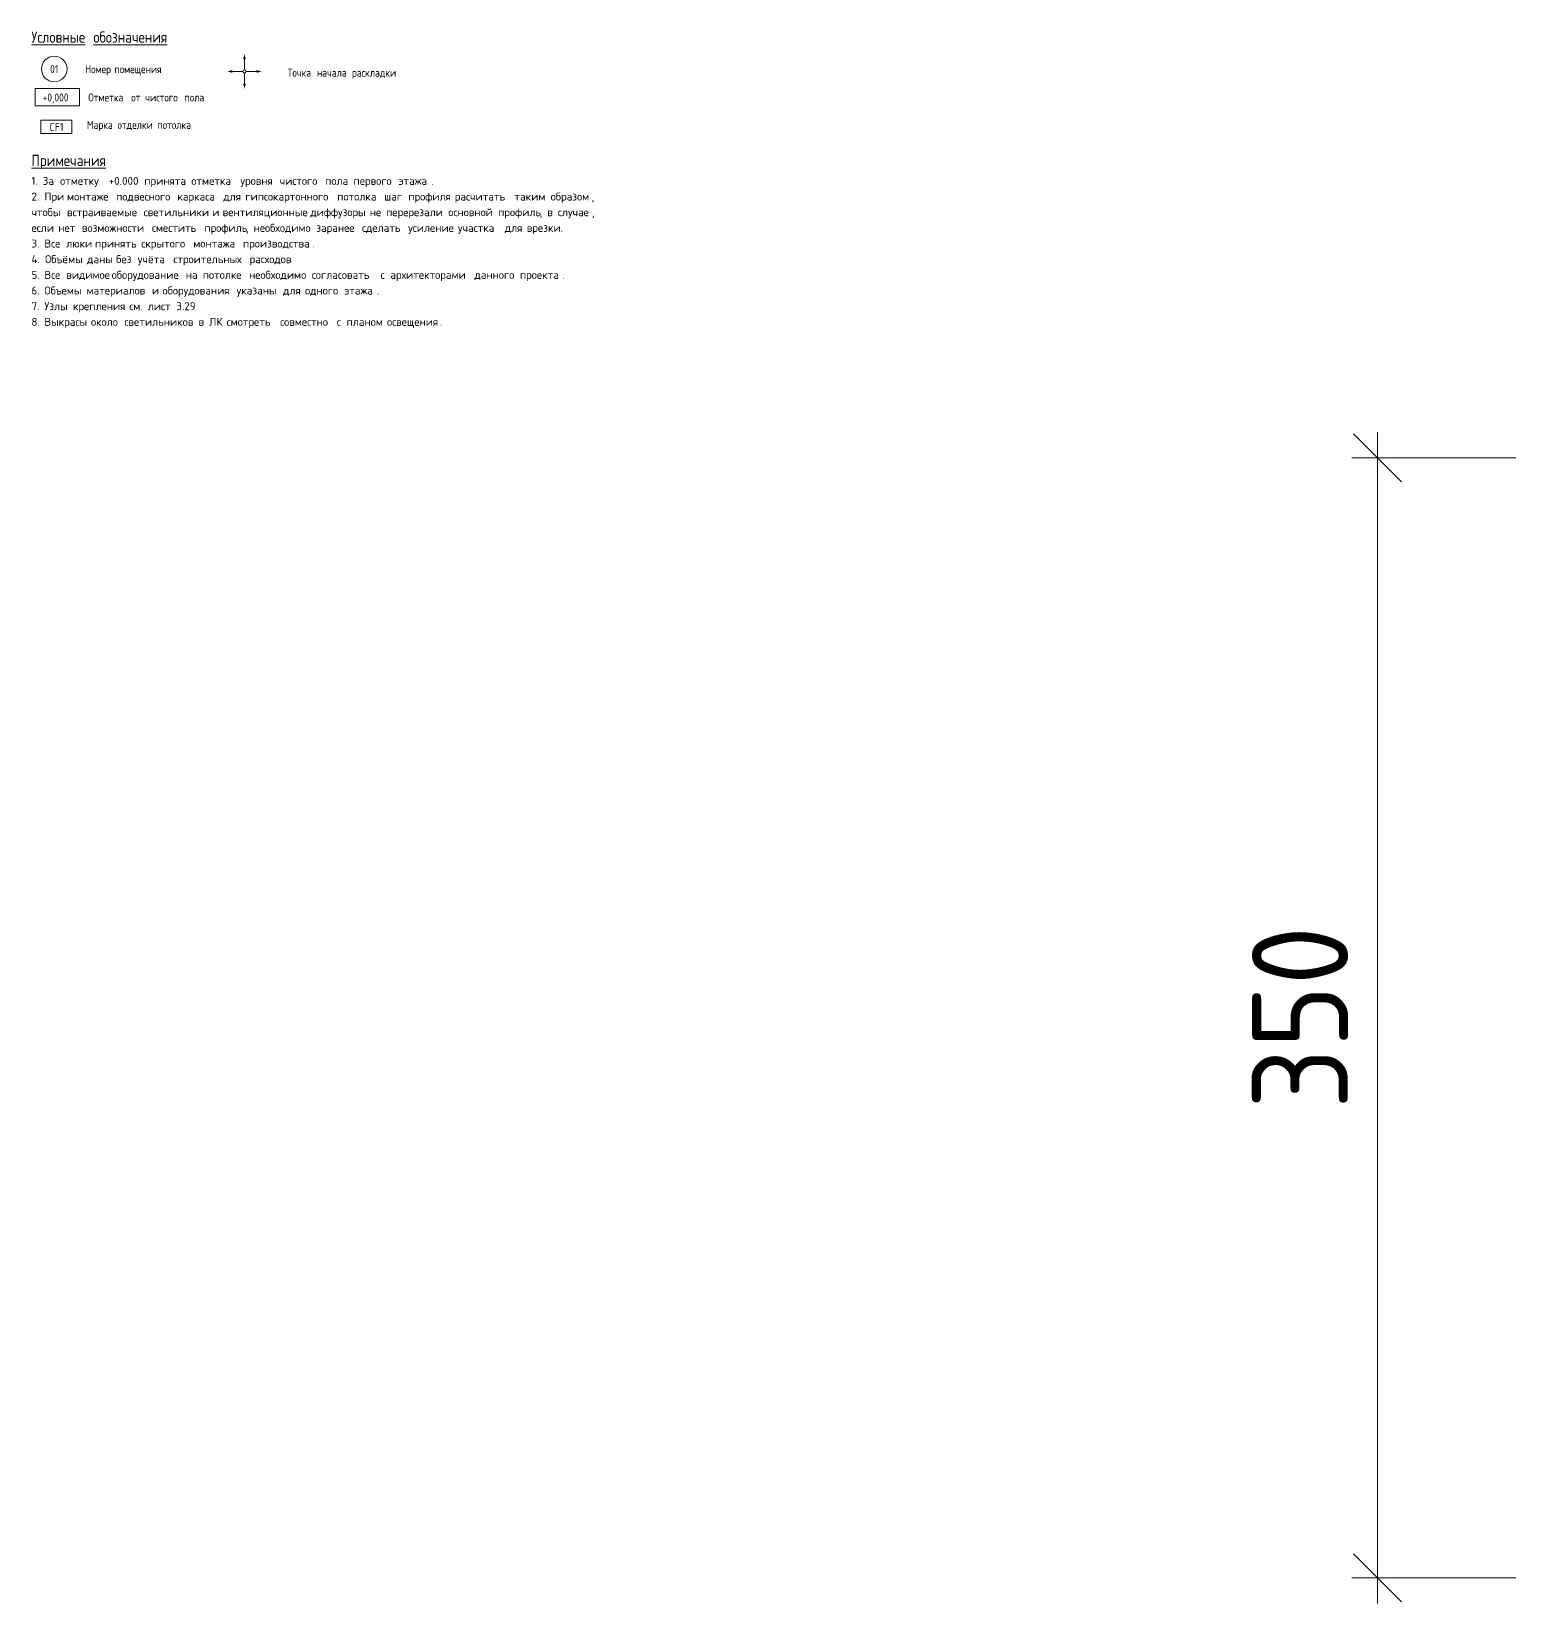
# Model space of a CAD drawing. Header units: millimetres. Extents: x 35146 to 234858, y -8553 to 29000.
# Drawn here: x 232705.3 to 233167.1, y 2524.8 to 3016 of the extents above; entities that cross this region are included whole.
import ezdxf

# ---------------------------------------------------------------- set-up
doc = ezdxf.new("R2010")
doc.units = ezdxf.units.MM
for name, color, linetype, lineweight in [('A-ANNO-DIMS', 7, 'Continuous', 9), ('A-ANNO-DIMS-10', 7, 'Continuous', 9), ('A-DETL', 7, 'Continuous', 9), ('G-ANNO-TEXT', 7, 'Continuous', 9)]:
    doc.layers.add(name, color=color, linetype=linetype, lineweight=lineweight)
doc.layers.add('A-DETL-GENF-1', color=1, linetype='Continuous', lineweight=9, true_color=0xff0000)
doc.styles.add('GOST Common_4', font='GOST_Common.ttf', dxfattribs={"width": 0.9, "height": 3.5})
doc.styles.add('GOST Common_5', font='GOST_Common.ttf', dxfattribs={"width": 0.9, "height": 2.5})
doc.styles.add('ISOCPEUR_3', font='isocpeur.ttf', dxfattribs={"width": 0.9, "height": 2.5})
doc.styles.add('ISOCPEUR_4', font='isocpeur.ttf', dxfattribs={"height": 2.5})
doc.styles.add('ISOCPEUR_5', font='isocpeur.ttf', dxfattribs={"width": 0.9, "height": 30})
doc.dimstyles.new('ISO-3_0', dxfattribs={"dimscale": 304.8, "dimtxt": 29.879435, "dimasz": 0.049213, "dimexe": 0.026247, "dimexo": 0, "dimgap": 0, "dimtad": 1, "dimdec": 0, "dimrnd": 10, "dimzin": 0, "dimdsep": 46, "dimtxsty": 'ISOCPEUR_5', "dimblk1": 'OBLIQUE', "dimblk2": 'OBLIQUE', "dimsah": 1, "dimcen": 0.09, "dimdle": 0.026247, "dimazin": 0, "dimtfac": 1, "dimtdec": 4, "dimtix": 1, "dimtmove": 0, "dimatfit": 3, "dimfxl": 1, "dimtvp": 1, "dimtolj": 1, "dimtzin": 0, "dimarcsym": 2})

# ---------------------------------------------------------------- blocks, each defined once
blk = doc.blocks.new('DIMBLOCK101-Выкрас на потолке около светильника ЛК')
at = {"layer": 'A-ANNO-DIMS-10', "lineweight": 20}
for p, q in [((233125.81, 2882.81), (233118.31, 2890.31)), ((233125.81, 2882.81), (233133.31, 2875.31)), ((233125.81, 2532.81), (233118.31, 2540.31)), ((233125.81, 2532.81), (233133.31, 2525.31))]:
    blk.add_line(p, q, dxfattribs=at)
at = {"layer": 'A-ANNO-DIMS-10'}
for p, q in [((233125.81, 2524.81), (233125.81, 2890.81)), ((233519.03, 2882.81), (233117.81, 2882.81)), ((233125.81, 2882.81), (233519.03, 2882.81)), ((233539.03, 2532.81), (233117.81, 2532.81)), ((233125.81, 2532.81), (233539.03, 2532.81))]:
    blk.add_line(p, q, dxfattribs=at)
at = {"layer": 'A-ANNO-DIMS-10', "color": 0, "insert": (233086.62, 2679.37), "char_height": 30, "width": 68.263, "attachment_point": 1, "rotation": 90, "line_spacing_factor": 1.149209, "style": 'ISOCPEUR_5'}
blk.add_mtext('350', dxfattribs=at)
blk = doc.blocks.new('_Oblique')
at = {"color": 0, "linetype": 'ByBlock', "lineweight": -2}
blk.add_line((-0.5, -0.5), (0.5, 0.5), dxfattribs=at)

msp = doc.modelspace()

# ---------------------------------------------------------------- hatches: boundary and pattern name
at = {"layer": 'A-DETL-GENF-1'}
for points in [[(232771.48, 3007.34), (232772.32, 3007.34), (232771.9, 3008.91)], [(232768.11, 3003.13), (232768.11, 3003.97), (232766.54, 3003.55)], [(232775.69, 3003.13), (232777.25, 3003.55), (232775.69, 3003.97)], [(232771.9, 2998.19), (232772.32, 2999.76), (232771.48, 2999.76)]]:
    msp.add_hatch(color=256, dxfattribs=at).paths.add_polyline_path(points)

# ---------------------------------------------------------------- linework, layer by layer
at = {"layer": 'A-DETL'}
for p, q in [((232771.9, 3004.05), (232771.9, 3007.34)), ((232771.4, 3003.55), (232768.11, 3003.55)), ((232771.9, 3003.05), (232771.9, 2999.76)), ((232772.4, 3003.55), (232775.69, 3003.55)), ((232706.55, 2998.25), (232720.35, 2998.25)), ((232706.55, 2992.75), (232706.55, 2998.25)), ((232720.35, 2998.25), (232720.35, 2992.75)), ((232706.55, 2992.75), (232720.35, 2992.75)), ((232708.31, 2988.32), (232717.94, 2988.32)), ((232708.31, 2984.19), (232708.31, 2988.32)), ((232717.94, 2988.32), (232717.94, 2984.19)), ((232717.94, 2984.19), (232708.31, 2984.19))]:
    msp.add_line(p, q, dxfattribs=at)
for centre, radius in [((232712.47, 3004.31), 4), ((232771.9, 3003.55), 0.5)]:
    msp.add_circle(centre, radius, dxfattribs=at)

# ---------------------------------------------------------------- texts
at = {"layer": 'G-ANNO-TEXT', "attachment_point": 1}
for s, insert, char_height, width, style in [('\\LУсловные', (232705.34, 3016.02), 3.5, 22.1506, 'GOST Common_4'), ('\\L\\fGOST Common|b0|i0|c204|p34|;\\W.9;\\L ', (232723.62, 3016.02), 3.5, 1.2987, 'GOST Common_4'), ('\\Lобозначения', (232724.69, 3016.02), 3.5, 30.1595, 'GOST Common_4'), ('01', (232711.16, 3005.5), 2.5, 3.319, 'GOST Common_5'), ('Номер', (232722.1, 3005.5), 2.5, 10.1734, 'GOST Common_5'), ('\\fGOST Common|b0|i0|c204|p34|;\\W.9; ', (232730.49, 3005.5), 2.5, 0.938, 'GOST Common_5'), ('помещения', (232731.27, 3005.5), 2.5, 18.543, 'GOST Common_5'), ('Точка', (232785.35, 3004.4), 2.5, 10.1734, 'GOST Common_5'), ('\\fGOST Common|b0|i0|c204|p34|;\\W.9; ', (232793.75, 3004.4), 2.5, 0.938, 'GOST Common_5'), ('начала', (232794.52, 3004.4), 2.5, 12.338, 'GOST Common_5'), ('\\fGOST Common|b0|i0|c204|p34|;\\W.9; ', (232804.7, 3004.4), 2.5, 0.938, 'GOST Common_5'), ('раскладки', (232805.47, 3004.4), 2.5, 17.6772, 'GOST Common_5'), ('+0,000', (232708.85, 2996.67), 2.5, 10.6785, 'GOST Common_5'), ('Отметка', (232723.11, 2996.67), 2.5, 15.2962, 'GOST Common_5'), ('\\fGOST Common|b0|i0|c204|p34|;\\W.9; ', (232735.74, 2996.67), 2.5, 0.938, 'GOST Common_5'), ('\\fGOST Common|b0|i0|c204|p34|;\\W.9; ', (232740.14, 2996.67), 2.5, 0.938, 'GOST Common_5'), ('\\fGOST Common|b0|i0|c204|p34|;\\W.9; ', (232752.34, 2996.67), 2.5, 0.938, 'GOST Common_5'), ('\\fGOST Common|b0|i0|c204|p34|;\\W.9; ', (232759.73, 2996.67), 2.5, 0.938, 'GOST Common_5'), ('от', (232736.51, 2996.67), 2.5, 4.4013, 'GOST Common_5'), ('чистого', (232740.91, 2996.67), 2.5, 13.8532, 'GOST Common_5'), ('пола', (232753.12, 2996.67), 2.5, 8.0089, 'GOST Common_5'), ('CF1', (232711.01, 2987.45), 2.5, 5.2671, 'ISOCPEUR_3'), ('Марка', (232722.64, 2988.09), 2.5, 10.6785, 'GOST Common_5'), ('\\fGOST Common|b0|i0|c204|p34|;\\W.9; ', (232731.45, 2988.09), 2.5, 0.938, 'GOST Common_5'), ('отделки', (232732.22, 2988.09), 2.5, 14.1418, 'GOST Common_5'), ('\\fGOST Common|b0|i0|c204|p34|;\\W.9; ', (232743.89, 2988.09), 2.5, 0.938, 'GOST Common_5'), ('потолка', (232744.66, 2988.09), 2.5, 14.3582, 'GOST Common_5'), ('\\LПримечания', (232705.34, 2977.47), 3.5, 28.4278, 'GOST Common_4'), ('1. ', (232705.34, 2970.6), 2.5, 4.2489, 'ISOCPEUR_4'), ('За', (232708.85, 2970.6), 2.5, 4.73, 'ISOCPEUR_4'), ('\\fISOCPEUR|b0|i0|c204|p34|; ', (232712.75, 2970.6), 2.5, 1.8439, 'ISOCPEUR_4'), ('отметку', (232714.27, 2970.6), 2.5, 16.5148, 'ISOCPEUR_4'), (' +0.000 ', (232727.9, 2970.6), 2.5, 15.3924, 'ISOCPEUR_4'), ('принята', (232740.6, 2970.6), 2.5, 15.9536, 'ISOCPEUR_4'), ('\\fISOCPEUR|b0|i0|c204|p34|; ', (232753.76, 2970.6), 2.5, 1.8439, 'ISOCPEUR_4'), ('отметка', (232755.28, 2970.6), 2.5, 16.7553, 'ISOCPEUR_4'), ('\\fISOCPEUR|b0|i0|c204|p34|; ', (232769.11, 2970.6), 2.5, 1.8439, 'ISOCPEUR_4'), ('уровня', (232770.63, 2970.6), 2.5, 12.9873, 'ISOCPEUR_4'), ('\\fISOCPEUR|b0|i0|c204|p34|; ', (232781.34, 2970.6), 2.5, 1.8439, 'ISOCPEUR_4'), ('чистого', (232782.87, 2970.6), 2.5, 15.3924, 'ISOCPEUR_4'), ('\\fISOCPEUR|b0|i0|c204|p34|; ', (232795.57, 2970.6), 2.5, 1.8439, 'ISOCPEUR_4'), ('пола', (232797.09, 2970.6), 2.5, 8.8987, 'ISOCPEUR_4'), ('\\fISOCPEUR|b0|i0|c204|p34|; ', (232804.43, 2970.6), 2.5, 1.8439, 'ISOCPEUR_4'), ('первого', (232805.95, 2970.6), 2.5, 15.1519, 'ISOCPEUR_4'), ('\\fISOCPEUR|b0|i0|c204|p34|; ', (232818.45, 2970.6), 2.5, 1.8439, 'ISOCPEUR_4'), ('этажа', (232819.97, 2970.6), 2.5, 12.4262, 'ISOCPEUR_4'), ('\\fISOCPEUR|b0|i0|c204|p34|;.', (232830.23, 2970.6), 2.5, 0.8819, 'ISOCPEUR_4'), ('2. ', (232705.34, 2965.7), 2.5, 4.8903, 'ISOCPEUR_4'), ('При', (232709.38, 2965.7), 2.5, 6.7342, 'ISOCPEUR_4'), ('\\fISOCPEUR|b0|i0|c204|p34|; ', (232714.93, 2965.7), 2.5, 1.8439, 'ISOCPEUR_4'), ('монтаже', (232716.46, 2965.7), 2.5, 16.7553, 'ISOCPEUR_4'), ('\\fISOCPEUR|b0|i0|c204|p34|; ', (232730.28, 2965.7), 2.5, 1.8439, 'ISOCPEUR_4'), ('подвесного', (232731.8, 2965.7), 2.5, 21.3249, 'ISOCPEUR_4'), ('\\fISOCPEUR|b0|i0|c204|p34|; ', (232749.4, 2965.7), 2.5, 1.8439, 'ISOCPEUR_4'), ('каркаса', (232750.92, 2965.7), 2.5, 15.5527, 'ISOCPEUR_4'), ('\\fISOCPEUR|b0|i0|c204|p34|; ', (232763.75, 2965.7), 2.5, 1.8439, 'ISOCPEUR_4'), ('для', (232765.27, 2965.7), 2.5, 6.4937, 'ISOCPEUR_4'), ('\\fISOCPEUR|b0|i0|c204|p34|; ', (232770.63, 2965.7), 2.5, 1.8439, 'ISOCPEUR_4'), ('гипсокартонного', (232772.15, 2965.7), 2.5, 32.9494, 'ISOCPEUR_4'), ('\\fISOCPEUR|b0|i0|c204|p34|; ', (232799.34, 2965.7), 2.5, 1.8439, 'ISOCPEUR_4'), ('потолка', (232800.86, 2965.7), 2.5, 15.9536, 'ISOCPEUR_4'), ('\\fISOCPEUR|b0|i0|c204|p34|; ', (232814.02, 2965.7), 2.5, 1.8439, 'ISOCPEUR_4'), ('шаг', (232815.54, 2965.7), 2.5, 7.2954, 'ISOCPEUR_4'), ('\\fISOCPEUR|b0|i0|c204|p34|; ', (232821.56, 2965.7), 2.5, 1.8439, 'ISOCPEUR_4'), ('профиля', (232823.08, 2965.7), 2.5, 15.7131, 'ISOCPEUR_4'), ('\\fISOCPEUR|b0|i0|c204|p34|; ', (232836.05, 2965.7), 2.5, 1.8439, 'ISOCPEUR_4'), ('расчитать', (232837.57, 2965.7), 2.5, 20.7637, 'ISOCPEUR_4'), ('\\fISOCPEUR|b0|i0|c204|p34|; ', (232854.7, 2965.7), 2.5, 1.8439, 'ISOCPEUR_4'), ('таким', (232856.22, 2965.7), 2.5, 11.865, 'ISOCPEUR_4'), ('\\fISOCPEUR|b0|i0|c204|p34|; ', (232866.01, 2965.7), 2.5, 1.8439, 'ISOCPEUR_4'), ('образом', (232867.53, 2965.7), 2.5, 15.4726, 'ISOCPEUR_4'), (',  ', (232880.3, 2965.7), 2.5, 4.73, 'ISOCPEUR_4'), ('чтобы', (232705.34, 2960.81), 2.5, 11.6245, 'ISOCPEUR_4'), ('\\fISOCPEUR|b0|i0|c204|p34|; ', (232714.93, 2960.81), 2.5, 1.8439, 'ISOCPEUR_4'), ('встраиваемые', (232716.46, 2960.81), 2.5, 27.1772, 'ISOCPEUR_4'), ('\\fISOCPEUR|b0|i0|c204|p34|; ', (232738.88, 2960.81), 2.5, 1.8439, 'ISOCPEUR_4'), ('светильники', (232740.4, 2960.81), 2.5, 24.0506, 'ISOCPEUR_4'), ('\\fISOCPEUR|b0|i0|c204|p34|; ', (232760.24, 2960.81), 2.5, 1.8439, 'ISOCPEUR_4'), ('\\fISOCPEUR|b0|i0|c204|p34|;и', (232761.77, 2960.81), 2.5, 2.1646, 'ISOCPEUR_4'), ('\\fISOCPEUR|b0|i0|c204|p34|; ', (232763.55, 2960.81), 2.5, 1.8439, 'ISOCPEUR_4'), ('вентиляционные', (232765.07, 2960.81), 2.5, 31.346, 'ISOCPEUR_4'), ('\\fISOCPEUR|b0|i0|c204|p34|; ', (232790.94, 2960.81), 2.5, 1.8439, 'ISOCPEUR_4'), ('диффузоры', (232792.46, 2960.81), 2.5, 20.6835, 'ISOCPEUR_4'), ('\\fISOCPEUR|b0|i0|c204|p34|; ', (232809.52, 2960.81), 2.5, 1.8439, 'ISOCPEUR_4'), ('не', (232811.04, 2960.81), 2.5, 4.3291, 'ISOCPEUR_4'), ('\\fISOCPEUR|b0|i0|c204|p34|; ', (232814.62, 2960.81), 2.5, 1.8439, 'ISOCPEUR_4'), ('перерезали', (232816.14, 2960.81), 2.5, 21.7257, 'ISOCPEUR_4'), ('\\fISOCPEUR|b0|i0|c204|p34|; ', (232834.06, 2960.81), 2.5, 1.8439, 'ISOCPEUR_4'), ('основной', (232835.58, 2960.81), 2.5, 16.9958, 'ISOCPEUR_4'), ('\\fISOCPEUR|b0|i0|c204|p34|; ', (232849.61, 2960.81), 2.5, 1.8439, 'ISOCPEUR_4'), ('профиль', (232851.13, 2960.81), 2.5, 15.7131, 'ISOCPEUR_4'), (', ', (232864.09, 2960.81), 2.5, 2.8861, 'ISOCPEUR_4'), ('\\fISOCPEUR|b0|i0|c204|p34|;в', (232866.47, 2960.81), 2.5, 2.1646, 'ISOCPEUR_4'), ('\\fISOCPEUR|b0|i0|c204|p34|; ', (232868.26, 2960.81), 2.5, 1.8439, 'ISOCPEUR_4'), ('случае', (232869.78, 2960.81), 2.5, 12.9072, 'ISOCPEUR_4'), (', ', (232880.43, 2960.81), 2.5, 2.8861, 'ISOCPEUR_4'), ('если', (232705.34, 2955.91), 2.5, 8.3376, 'ISOCPEUR_4'), ('\\fISOCPEUR|b0|i0|c204|p34|; ', (232712.22, 2955.91), 2.5, 1.8439, 'ISOCPEUR_4'), ('нет', (232713.74, 2955.91), 2.5, 7.0549, 'ISOCPEUR_4'), ('\\fISOCPEUR|b0|i0|c204|p34|; ', (232719.56, 2955.91), 2.5, 1.8439, 'ISOCPEUR_4'), ('возможности', (232721.09, 2955.91), 2.5, 24.692, 'ISOCPEUR_4'), ('\\fISOCPEUR|b0|i0|c204|p34|; ', (232741.46, 2955.91), 2.5, 1.8439, 'ISOCPEUR_4'), ('сместить', (232742.98, 2955.91), 2.5, 18.038, 'ISOCPEUR_4'), ('\\fISOCPEUR|b0|i0|c204|p34|; ', (232757.86, 2955.91), 2.5, 1.8439, 'ISOCPEUR_4'), ('профиль', (232759.38, 2955.91), 2.5, 15.7131, 'ISOCPEUR_4'), (', ', (232772.35, 2955.91), 2.5, 2.8861, 'ISOCPEUR_4'), ('необходимо', (232774.73, 2955.91), 2.5, 21.8861, 'ISOCPEUR_4'), ('\\fISOCPEUR|b0|i0|c204|p34|; ', (232792.79, 2955.91), 2.5, 1.8439, 'ISOCPEUR_4'), ('заранее', (232794.31, 2955.91), 2.5, 15.4726, 'ISOCPEUR_4'), ('\\fISOCPEUR|b0|i0|c204|p34|; ', (232807.08, 2955.91), 2.5, 1.8439, 'ISOCPEUR_4'), ('сделать', (232808.6, 2955.91), 2.5, 15.6329, 'ISOCPEUR_4'), ('\\fISOCPEUR|b0|i0|c204|p34|; ', (232821.5, 2955.91), 2.5, 1.8439, 'ISOCPEUR_4'), ('усиление', (232823.02, 2955.91), 2.5, 16.9958, 'ISOCPEUR_4'), ('\\fISOCPEUR|b0|i0|c204|p34|; ', (232837.04, 2955.91), 2.5, 1.8439, 'ISOCPEUR_4'), ('участка', (232838.56, 2955.91), 2.5, 15.8734, 'ISOCPEUR_4'), ('\\fISOCPEUR|b0|i0|c204|p34|; ', (232851.66, 2955.91), 2.5, 1.8439, 'ISOCPEUR_4'), ('для', (232853.18, 2955.91), 2.5, 6.4937, 'ISOCPEUR_4'), ('\\fISOCPEUR|b0|i0|c204|p34|; ', (232858.54, 2955.91), 2.5, 1.8439, 'ISOCPEUR_4'), ('врезки', (232860.06, 2955.91), 2.5, 12.827, 'ISOCPEUR_4'), ('\\fISOCPEUR|b0|i0|c204|p34|;.', (232870.64, 2955.91), 2.5, 0.8819, 'ISOCPEUR_4'), ('3. ', (232705.34, 2951.02), 2.5, 4.8903, 'ISOCPEUR_4'), ('Все', (232709.38, 2951.02), 2.5, 6.4135, 'ISOCPEUR_4'), ('\\fISOCPEUR|b0|i0|c204|p34|; ', (232714.67, 2951.02), 2.5, 1.8439, 'ISOCPEUR_4'), ('люки', (232716.19, 2951.02), 2.5, 9.0591, 'ISOCPEUR_4'), ('\\fISOCPEUR|b0|i0|c204|p34|; ', (232723.67, 2951.02), 2.5, 1.8439, 'ISOCPEUR_4'), ('принять', (232725.19, 2951.02), 2.5, 15.7131, 'ISOCPEUR_4'), ('\\fISOCPEUR|b0|i0|c204|p34|; ', (232738.15, 2951.02), 2.5, 1.8439, 'ISOCPEUR_4'), ('скрытого', (232739.67, 2951.02), 2.5, 17.7975, 'ISOCPEUR_4'), ('\\fISOCPEUR|b0|i0|c204|p34|; ', (232754.36, 2951.02), 2.5, 1.8439, 'ISOCPEUR_4'), ('монтажа', (232755.88, 2951.02), 2.5, 16.9958, 'ISOCPEUR_4'), ('\\fISOCPEUR|b0|i0|c204|p34|; ', (232769.9, 2951.02), 2.5, 1.8439, 'ISOCPEUR_4'), ('производства', (232771.42, 2951.02), 2.5, 26.2954, 'ISOCPEUR_4'), ('\\fISOCPEUR|b0|i0|c204|p34|;.', (232793.12, 2951.02), 2.5, 0.8819, 'ISOCPEUR_4'), ('4. ', (232705.34, 2946.13), 2.5, 5.1308, 'ISOCPEUR_4'), ('Объёмы', (232709.58, 2946.13), 2.5, 14.1097, 'ISOCPEUR_4'), ('\\fISOCPEUR|b0|i0|c204|p34|; ', (232721.22, 2946.13), 2.5, 1.8439, 'ISOCPEUR_4'), ('даны', (232722.74, 2946.13), 2.5, 9.1392, 'ISOCPEUR_4'), ('\\fISOCPEUR|b0|i0|c204|p34|; ', (232730.28, 2946.13), 2.5, 1.8439, 'ISOCPEUR_4'), ('без', (232731.8, 2946.13), 2.5, 6.3333, 'ISOCPEUR_4'), ('\\fISOCPEUR|b0|i0|c204|p34|; ', (232737.03, 2946.13), 2.5, 1.8439, 'ISOCPEUR_4'), ('учёта', (232738.55, 2946.13), 2.5, 11.6245, 'ISOCPEUR_4'), ('\\fISOCPEUR|b0|i0|c204|p34|; ', (232748.14, 2946.13), 2.5, 1.8439, 'ISOCPEUR_4'), ('строительных', (232749.66, 2946.13), 2.5, 27.0169, 'ISOCPEUR_4'), ('\\fISOCPEUR|b0|i0|c204|p34|; ', (232771.95, 2946.13), 2.5, 1.8439, 'ISOCPEUR_4'), ('расходов', (232773.47, 2946.13), 2.5, 17.2363, 'ISOCPEUR_4'), ('5. ', (232705.34, 2941.23), 2.5, 4.8903, 'ISOCPEUR_4'), ('Все', (232709.38, 2941.23), 2.5, 6.4135, 'ISOCPEUR_4'), ('\\fISOCPEUR|b0|i0|c204|p34|; ', (232714.67, 2941.23), 2.5, 1.8439, 'ISOCPEUR_4'), ('видимое', (232716.19, 2941.23), 2.5, 15.3924, 'ISOCPEUR_4'), ('\\fISOCPEUR|b0|i0|c204|p34|; ', (232728.89, 2941.23), 2.5, 1.8439, 'ISOCPEUR_4'), ('оборудование', (232730.41, 2941.23), 2.5, 26.2152, 'ISOCPEUR_4'), ('\\fISOCPEUR|b0|i0|c204|p34|; ', (232752.04, 2941.23), 2.5, 1.8439, 'ISOCPEUR_4'), ('на', (232753.56, 2941.23), 2.5, 4.5696, 'ISOCPEUR_4'), ('\\fISOCPEUR|b0|i0|c204|p34|; ', (232757.33, 2941.23), 2.5, 1.8439, 'ISOCPEUR_4'), ('потолке', (232758.86, 2941.23), 2.5, 15.7131, 'ISOCPEUR_4'), ('\\fISOCPEUR|b0|i0|c204|p34|; ', (232771.82, 2941.23), 2.5, 1.8439, 'ISOCPEUR_4'), ('необходимо', (232773.34, 2941.23), 2.5, 21.8861, 'ISOCPEUR_4'), ('\\fISOCPEUR|b0|i0|c204|p34|; ', (232791.4, 2941.23), 2.5, 1.8439, 'ISOCPEUR_4'), ('согласовать', (232792.92, 2941.23), 2.5, 24.211, 'ISOCPEUR_4'), ('\\fISOCPEUR|b0|i0|c204|p34|; ', (232812.9, 2941.23), 2.5, 1.8439, 'ISOCPEUR_4'), ('\\fISOCPEUR|b0|i0|c204|p34|;с', (232814.42, 2941.23), 2.5, 1.8439, 'ISOCPEUR_4'), ('\\fISOCPEUR|b0|i0|c204|p34|; ', (232815.94, 2941.23), 2.5, 1.8439, 'ISOCPEUR_4'), ('архитекторами', (232817.46, 2941.23), 2.5, 29.9831, 'ISOCPEUR_4'), ('\\fISOCPEUR|b0|i0|c204|p34|; ', (232842.2, 2941.23), 2.5, 1.8439, 'ISOCPEUR_4'), ('данного', (232843.72, 2941.23), 2.5, 15.3924, 'ISOCPEUR_4'), ('\\fISOCPEUR|b0|i0|c204|p34|; ', (232856.42, 2941.23), 2.5, 1.8439, 'ISOCPEUR_4'), ('проекта', (232857.94, 2941.23), 2.5, 15.9536, 'ISOCPEUR_4'), ('\\fISOCPEUR|b0|i0|c204|p34|;.', (232871.1, 2941.23), 2.5, 0.8819, 'ISOCPEUR_4'), ('6. ', (232705.34, 2936.34), 2.5, 4.8903, 'ISOCPEUR_4'), ('Объемы', (232709.38, 2936.34), 2.5, 14.1097, 'ISOCPEUR_4'), ('\\fISOCPEUR|b0|i0|c204|p34|; ', (232721.02, 2936.34), 2.5, 1.8439, 'ISOCPEUR_4'), ('материалов', (232722.54, 2936.34), 2.5, 22.9283, 'ISOCPEUR_4'), ('\\fISOCPEUR|b0|i0|c204|p34|; ', (232741.46, 2936.34), 2.5, 1.8439, 'ISOCPEUR_4'), ('\\fISOCPEUR|b0|i0|c204|p34|;и', (232742.98, 2936.34), 2.5, 2.1646, 'ISOCPEUR_4'), ('\\fISOCPEUR|b0|i0|c204|p34|; ', (232744.77, 2936.34), 2.5, 1.8439, 'ISOCPEUR_4'), ('оборудования', (232746.29, 2936.34), 2.5, 26.2152, 'ISOCPEUR_4'), ('\\fISOCPEUR|b0|i0|c204|p34|; ', (232767.92, 2936.34), 2.5, 1.8439, 'ISOCPEUR_4'), ('указаны', (232769.44, 2936.34), 2.5, 15.7131, 'ISOCPEUR_4'), ('\\fISOCPEUR|b0|i0|c204|p34|; ', (232782.4, 2936.34), 2.5, 1.8439, 'ISOCPEUR_4'), ('для', (232783.92, 2936.34), 2.5, 6.4937, 'ISOCPEUR_4'), ('\\fISOCPEUR|b0|i0|c204|p34|; ', (232789.28, 2936.34), 2.5, 1.8439, 'ISOCPEUR_4'), ('одного', (232790.8, 2936.34), 2.5, 12.9873, 'ISOCPEUR_4'), ('\\fISOCPEUR|b0|i0|c204|p34|; ', (232801.52, 2936.34), 2.5, 1.8439, 'ISOCPEUR_4'), ('этажа', (232803.04, 2936.34), 2.5, 12.4262, 'ISOCPEUR_4'), ('\\fISOCPEUR|b0|i0|c204|p34|;.', (232813.29, 2936.34), 2.5, 0.8819, 'ISOCPEUR_4'), ('7. ', (232705.34, 2931.44), 2.5, 4.8903, 'ISOCPEUR_4'), ('Узлы', (232709.38, 2931.44), 2.5, 8.9789, 'ISOCPEUR_4'), ('\\fISOCPEUR|b0|i0|c204|p34|; ', (232716.79, 2931.44), 2.5, 1.8439, 'ISOCPEUR_4'), ('крепления', (232718.31, 2931.44), 2.5, 19.481, 'ISOCPEUR_4'), ('\\fISOCPEUR|b0|i0|c204|p34|; ', (232734.38, 2931.44), 2.5, 1.8439, 'ISOCPEUR_4'), ('см', (232735.9, 2931.44), 2.5, 4.2489, 'ISOCPEUR_4'), ('. ', (232739.41, 2931.44), 2.5, 2.7257, 'ISOCPEUR_4'), ('лист', (232741.66, 2931.44), 2.5, 8.8987, 'ISOCPEUR_4'), (' 3.29', (232749, 2931.44), 2.5, 9.2194, 'ISOCPEUR_4'), ('8. ', (232705.34, 2926.55), 2.5, 4.8903, 'ISOCPEUR_4'), ('Выкрасы', (232709.38, 2926.55), 2.5, 15.7932, 'ISOCPEUR_4'), ('\\fISOCPEUR|b0|i0|c204|p34|; ', (232722.41, 2926.55), 2.5, 1.8439, 'ISOCPEUR_4'), ('около', (232723.93, 2926.55), 2.5, 10.8228, 'ISOCPEUR_4'), ('\\fISOCPEUR|b0|i0|c204|p34|; ', (232732.86, 2926.55), 2.5, 1.8439, 'ISOCPEUR_4'), ('светильников', (232734.38, 2926.55), 2.5, 26.2152, 'ISOCPEUR_4'), ('\\fISOCPEUR|b0|i0|c204|p34|; ', (232756.01, 2926.55), 2.5, 1.8439, 'ISOCPEUR_4'), ('\\fISOCPEUR|b0|i0|c204|p34|;в', (232757.53, 2926.55), 2.5, 2.1646, 'ISOCPEUR_4'), ('\\fISOCPEUR|b0|i0|c204|p34|; ', (232759.32, 2926.55), 2.5, 1.8439, 'ISOCPEUR_4'), ('ЛК', (232760.84, 2926.55), 2.5, 4.8101, 'ISOCPEUR_4'), ('\\fISOCPEUR|b0|i0|c204|p34|; ', (232764.81, 2926.55), 2.5, 1.8439, 'ISOCPEUR_4'), ('смотреть', (232766.33, 2926.55), 2.5, 18.3586, 'ISOCPEUR_4'), ('\\fISOCPEUR|b0|i0|c204|p34|; ', (232781.48, 2926.55), 2.5, 1.8439, 'ISOCPEUR_4'), ('совместно', (232783, 2926.55), 2.5, 19.6413, 'ISOCPEUR_4'), ('\\fISOCPEUR|b0|i0|c204|p34|; ', (232799.2, 2926.55), 2.5, 1.8439, 'ISOCPEUR_4'), ('\\fISOCPEUR|b0|i0|c204|p34|;с', (232800.73, 2926.55), 2.5, 1.8439, 'ISOCPEUR_4'), ('\\fISOCPEUR|b0|i0|c204|p34|; ', (232802.25, 2926.55), 2.5, 1.8439, 'ISOCPEUR_4'), ('планом', (232803.77, 2926.55), 2.5, 13.4684, 'ISOCPEUR_4'), ('\\fISOCPEUR|b0|i0|c204|p34|; ', (232814.88, 2926.55), 2.5, 1.8439, 'ISOCPEUR_4'), ('освещения', (232816.4, 2926.55), 2.5, 20.0422, 'ISOCPEUR_4'), ('\\fISOCPEUR|b0|i0|c204|p34|;.', (232832.94, 2926.55), 2.5, 0.8819, 'ISOCPEUR_4')]:
    msp.add_mtext(s, dxfattribs=dict(at, insert=insert, char_height=char_height, width=width, style=style))

# ---------------------------------------------------------------- dimensions: what is measured, and where the dimension line sits
at = {"layer": 'A-ANNO-DIMS'}
dim = msp.add_linear_dim(base=(233125.81, 2882.81), p1=(233539.03, 2532.81), p2=(233519.03, 2882.81), angle=90, dimstyle='ISO-3_0', override={"dimpost": '<>', "dimfxl": 350.570963}, dxfattribs=at)
dim.commit()
dim.dimension.update_dxf_attribs({"geometry": 'DIMBLOCK101-Выкрас на потолке около светильника ЛК', "text_midpoint": (233110.81, 2707.81)})

doc.saveas('drawing.dxf')
